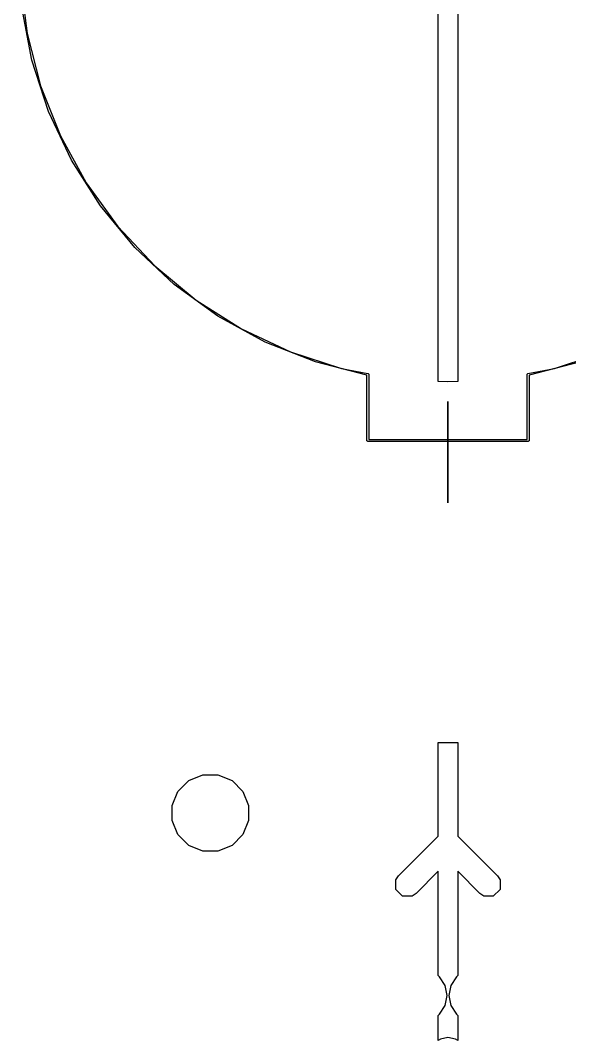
# Model space of a CAD drawing. Extents: x 127.9 to 152, y -99.3 to -77.5.
# Drawn here: x 137.81 to 140.62, y -87.98 to -82.74 of the extents above; entities that cross this region are included whole.
import ezdxf

# ---------------------------------------------------------------- set-up
doc = ezdxf.new("R2010")
doc.units = 0
doc.layers.add('BLACK', color=7, linetype='CONTINUOUS')

msp = doc.modelspace()

# ---------------------------------------------------------------- linework, layer by layer
at = {"layer": 'BLACK', "linetype": 'CONTINUOUS'}
for p, q in [((139.95, -84.596984), (139.95, -80.203024)), ((140.05, -80.203034), (140.05, -84.596975)), ((137.805011, -82.538115), (137.83964, -82.812186)), ((137.864309, -82.948457), (137.812403, -82.676404)), ((137.83964, -82.812186), (137.908353, -83.079753)), ((137.94991, -83.211857), (137.864309, -82.948457)), ((137.908353, -83.079753), (138.010065, -83.336596)), ((138.067855, -83.462449), (137.94991, -83.211857)), ((138.010065, -83.336596), (138.143173, -83.578663)), ((138.216284, -83.696278), (138.067855, -83.462449)), ((138.143173, -83.578663), (138.305576, -83.802134)), ((138.392854, -83.909656), (138.216284, -83.696278)), ((138.305576, -83.802134), (138.494712, -84.003483)), ((138.59478, -84.099217), (138.392854, -83.909656)), ((138.494712, -84.003483), (138.707596, -84.179535)), ((138.818876, -84.261969), (138.59478, -84.099217)), ((138.707596, -84.179535), (138.940871, -84.327511)), ((139.061606, -84.395344), (138.818876, -84.261969)), ((138.940871, -84.327511), (139.190855, -84.445076)), ((139.319142, -84.497239), (139.061606, -84.395344)), ((139.190855, -84.445076), (139.453605, -84.530377)), ((140.546395, -84.530387), (140.809146, -84.445087)), ((139.583355, -84.565004), (139.319142, -84.497239)), ((140.680859, -84.49725), (140.416645, -84.565014)), ((139.453605, -84.530377), (139.589291, -84.556223)), ((139.583355, -84.89999), (139.583355, -84.565004)), ((139.589291, -84.556223), (139.589824, -84.556516)), ((139.589824, -84.556516), (139.590268, -84.556516)), ((139.590268, -84.556516), (139.590809, -84.557057)), ((139.590809, -84.557057), (139.591999, -84.557711)), ((139.591999, -84.557711), (139.592475, -84.558723)), ((139.592475, -84.558723), (139.592974, -84.559222)), ((139.592974, -84.559222), (139.593167, -84.560193)), ((139.593167, -84.560193), (139.593315, -84.560507)), ((139.593315, -84.560507), (139.593273, -84.560725)), ((139.593273, -84.560725), (139.593355, -84.561135)), ((139.593355, -84.561135), (139.593355, -84.89499)), ((140.406645, -84.561145), (140.406726, -84.560735)), ((140.406645, -84.894999), (140.406645, -84.561145)), ((140.406685, -84.560517), (140.406832, -84.560203)), ((140.406726, -84.560735), (140.406685, -84.560517)), ((140.406832, -84.560203), (140.407026, -84.559232)), ((140.407026, -84.559232), (140.407524, -84.558733)), ((140.407524, -84.558733), (140.408001, -84.557721)), ((140.408001, -84.557721), (140.40919, -84.557067)), ((140.40919, -84.557067), (140.409732, -84.556526)), ((140.409732, -84.556526), (140.410176, -84.556526)), ((140.410176, -84.556526), (140.410709, -84.556233)), ((140.410709, -84.556233), (140.546395, -84.530387)), ((140.416645, -84.565014), (140.416645, -84.9)), ((139.999967, -84.600007), (139.95, -84.596984)), ((139.999999, -84.600007), (139.999967, -84.600007)), ((140, -84.6), (139.999999, -84.600001)), ((139.999999, -84.600001), (139.999999, -84.600007)), ((140.05, -84.596975), (140, -84.6)), ((140, -85.220912), (139.999999, -84.700009)), ((139.999999, -84.700009), (140.000001, -84.700009)), ((140.000001, -84.700009), (140, -85.220912)), ((139.583736, -84.901903), (139.583355, -84.89999)), ((139.586442, -84.904609), (139.583736, -84.901903)), ((139.588355, -84.90499), (139.586442, -84.904609)), ((140.411645, -84.905), (139.588355, -84.90499)), ((139.593355, -84.89499), (140.406645, -84.894999)), ((140.413558, -84.904619), (140.411645, -84.905)), ((140.416264, -84.901913), (140.413558, -84.904619)), ((140.416645, -84.9), (140.416264, -84.901913)), ((139.95, -86.93177), (139.95, -86.450009)), ((139.95, -86.450009), (140, -86.450009)), ((140, -86.450009), (140.016246, -86.450009)), ((140.016246, -86.450009), (140.016259, -86.45)), ((140.016259, -86.45), (140.05, -86.45)), ((140.05, -86.45), (140.05, -86.93177)), ((138.613947, -86.70136), (138.669127, -86.64618)), ((138.669127, -86.64618), (138.741223, -86.616317)), ((138.741223, -86.616317), (138.819259, -86.616317)), ((138.819259, -86.616317), (138.891355, -86.64618)), ((138.891355, -86.64618), (138.946535, -86.70136)), ((138.584084, -86.773456), (138.613947, -86.70136)), ((138.946535, -86.70136), (138.976398, -86.773456)), ((138.584084, -86.851492), (138.584084, -86.773456)), ((138.976398, -86.773456), (138.976398, -86.851492)), ((138.613947, -86.923588), (138.584084, -86.851492)), ((138.976398, -86.851492), (138.946535, -86.923588)), ((138.669127, -86.978768), (138.613947, -86.923588)), ((138.946535, -86.923588), (138.891355, -86.978768)), ((139.746502, -87.135268), (139.95, -86.93177)), ((140.05, -86.93177), (140.253498, -87.135268)), ((138.741223, -87.008631), (138.669127, -86.978768)), ((138.819259, -87.008631), (138.741223, -87.008631)), ((138.891355, -86.978768), (138.819259, -87.008631)), ((139.95, -87.111374), (139.836304, -87.22507)), ((139.95, -87.647063), (139.95, -87.111374)), ((140.163696, -87.22507), (140.05, -87.111374)), ((140.05, -87.111374), (140.05, -87.647064)), ((139.732737, -87.155868), (139.746502, -87.135268)), ((139.732737, -87.204469), (139.732737, -87.155868)), ((140.253498, -87.135268), (140.267263, -87.155868)), ((140.267263, -87.155868), (140.267263, -87.204469)), ((139.767102, -87.238835), (139.732737, -87.204469)), ((139.836304, -87.22507), (139.815703, -87.238835)), ((140.184297, -87.238835), (140.163696, -87.22507)), ((140.267263, -87.204469), (140.232898, -87.238835)), ((139.815703, -87.238835), (139.767102, -87.238835)), ((140.232898, -87.238835), (140.184297, -87.238835)), ((139.956337, -87.6534), (139.95, -87.647063)), ((139.985764, -87.697441), (139.956337, -87.6534)), ((140.043665, -87.6534), (140.014236, -87.697441)), ((140.05, -87.647064), (140.043665, -87.6534)), ((139.996097, -87.74939), (139.985764, -87.697441)), ((140.014236, -87.697441), (140.003903, -87.74939)), ((139.985764, -87.801339), (139.996097, -87.74939)), ((140.003903, -87.74939), (140.014236, -87.801339)), ((139.956336, -87.84538), (139.985763, -87.80134)), ((139.985762, -87.80134), (139.985764, -87.801339)), ((139.985763, -87.80134), (139.985762, -87.80134)), ((140.014236, -87.801339), (140.043663, -87.84538)), ((139.95, -87.851716), (139.956336, -87.84538)), ((139.95, -87.980679), (139.95, -87.851716)), ((140.043663, -87.84538), (140.05, -87.851716)), ((140.05, -87.851716), (140.05, -87.980679)), ((140, -87.965588), (139.960966, -87.973352)), ((140.039034, -87.973352), (140, -87.965588)), ((139.960966, -87.973352), (139.95, -87.980679)), ((140.05, -87.980679), (140.039034, -87.973352))]:
    msp.add_line(p, q, dxfattribs=at)

doc.saveas('drawing.dxf')
